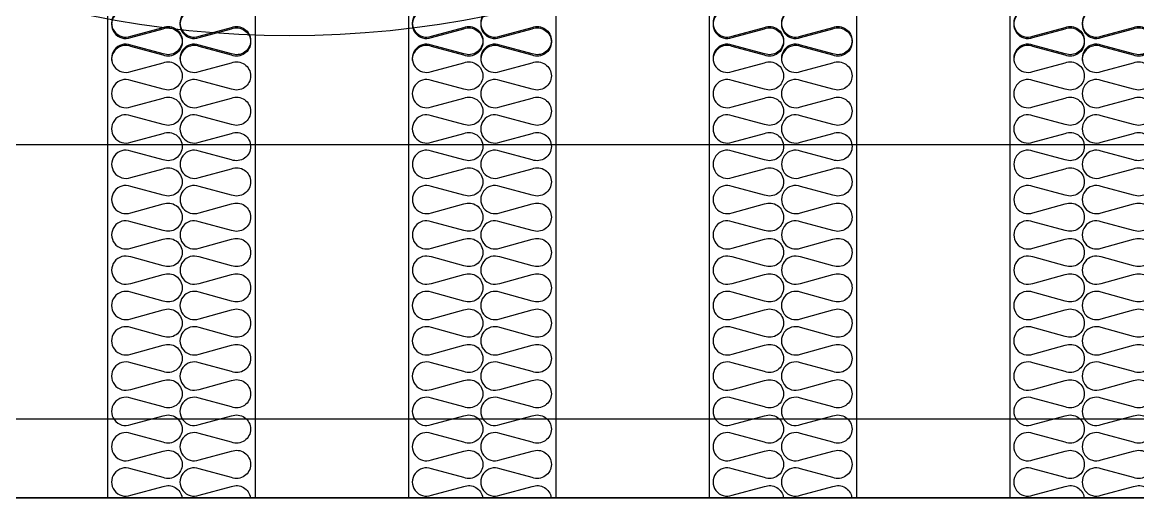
# Model space of a CAD drawing. Header units: millimetres. Extents: x 2773 to 32180, y 2797 to 23592.
# Drawn here: x 7315 to 8450, y 9522 to 10006 of the extents above; entities that cross this region are included whole.
import ezdxf

# ---------------------------------------------------------------- set-up
doc = ezdxf.new("R2010")
doc.units = ezdxf.units.MM
doc.linetypes.add('HIDDEN', pattern=[0.375, 0.25, -0.125])
for name, color, linetype in [('SMS', 220, 'Continuous'), ('냉각탑', 4, 'Continuous'), ('냉각탑_찬넬방진', 1, 'Continuous')]:
    doc.layers.add(name, color=color, linetype=linetype)

# ---------------------------------------------------------------- blocks, each defined once
blk = doc.blocks.new('A$C1FB73ED1')
blk.add_circle((1280, 1280), 1280)
blk = doc.blocks.new('3')
at = {"color": 7}
for p, q in [((7401.4, 12483), (7401.4, 9522.3)), ((7551.4, 12483), (7551.4, 9522.3)), ((7707.4, 12483), (7707.4, 9522.3)), ((7857.4, 12483), (7857.4, 9522.3)), ((8013.4, 12483), (8013.4, 9522.3)), ((8163.4, 12483), (8163.4, 9522.3)), ((8319.4, 12483), (8319.4, 9522.3)), ((9039.6, 9602.3), (6039.6, 9602.3)), ((6039.6, 9522.3), (8494.6, 9522.3))]:
    blk.add_line(p, q, dxfattribs=at)
for p, q in [((6230.8, 9881.4), (8889.3, 9881.4)), ((6039.6, 9522.3), (8494.6, 9522.3)), ((8889.3, 9522.3), (6190.5, 9522.3)), ((8889.3, 9522.3), (6230.8, 9522.3)), ((8157.4, 9522.3), (7315.5, 9522.3)), ((8889.3, 9522.3), (8159.3, 9522.3))]:
    blk.add_line(p, q)
at = {"ltscale": 500}
blk.add_lwpolyline([(6039.6, 12522.3), (9039.3, 12522.3), (9039.3, 9522.3), (6039.6, 9522.3)], close=True, dxfattribs=at)
at = {"layer": 'SMS', "color": 5}
for points in [[(7424.9, 10018.5, 1.449198), (7424.9, 9991.6), (7457.8, 10000.5, -0.524856), (7477.2, 9987.1, -0.524856), (7457.8, 9973.7), (7424.9, 9982.6, 1.449198), (7424.9, 9955.7), (7457.8, 9964.6, -0.524856), (7477.2, 9951.2, -0.524856), (7457.8, 9937.8), (7424.9, 9946.7, 1.449198), (7424.9, 9919.8), (7457.8, 9928.7, -0.524856), (7477.2, 9915.3, -0.524856), (7457.8, 9901.9), (7424.9, 9910.8, 1.449198), (7424.9, 9883.9), (7457.8, 9892.8, -0.524856), (7477.2, 9879.4, -0.524856), (7457.8, 9865.9), (7424.9, 9874.8, 1.449198), (7424.9, 9848), (7457.8, 9856.9, -0.524856), (7477.2, 9843.5, -0.524856), (7457.8, 9830), (7424.9, 9838.9, 1.449198), (7424.9, 9812.1), (7457.8, 9821, -0.524856), (7477.2, 9807.6, -0.524856), (7457.8, 9794.1), (7424.9, 9803, 1.449198), (7424.9, 9776.2), (7457.8, 9785.1, -0.524856), (7477.2, 9771.6, -0.524856), (7457.8, 9758.2), (7424.9, 9767.1, 1.449198), (7424.9, 9740.3), (7457.8, 9749.2, -0.524856), (7477.2, 9735.7, -0.524856), (7457.8, 9722.3), (7424.9, 9731.2, 1.449198), (7424.9, 9704.3), (7457.8, 9713.3, -0.524856), (7477.2, 9699.8, -0.524856), (7457.8, 9686.4), (7424.9, 9695.3, 1.449198), (7424.9, 9668.4), (7457.8, 9677.3, -0.524856), (7477.2, 9663.9, -0.524856), (7457.8, 9650.5), (7424.9, 9659.4, 1.449198), (7424.9, 9632.5), (7457.8, 9641.4, -0.524856), (7477.2, 9628, -0.524856), (7457.8, 9614.6), (7424.9, 9623.5, 1.449198), (7424.9, 9596.6), (7457.8, 9605.5, -0.524856), (7477.2, 9592.1, -0.524856), (7457.8, 9578.7), (7424.9, 9587.6, 1.449198), (7424.9, 9560.7), (7457.8, 9569.6, -0.524856), (7477.2, 9556.2, -0.524856), (7457.8, 9542.8), (7424.9, 9551.7, 1.449198), (7424.9, 9524.8), (7457.8, 9533.7, -0.479826), (7477.1, 9522.3, -0.479826)], [(7494.5, 10018.5, 1.449198), (7494.5, 9991.6), (7527.4, 10000.5, -0.524856), (7546.9, 9987.1, -0.524856), (7527.4, 9973.7), (7494.5, 9982.6, 1.449198), (7494.5, 9955.7), (7527.4, 9964.6, -0.524856), (7546.9, 9951.2, -0.524856), (7527.4, 9937.8), (7494.5, 9946.7, 1.449198), (7494.5, 9919.8), (7527.4, 9928.7, -0.524856), (7546.9, 9915.3, -0.524856), (7527.4, 9901.9), (7494.5, 9910.8, 1.449198), (7494.5, 9883.9), (7527.4, 9892.8, -0.524856), (7546.9, 9879.4, -0.524856), (7527.4, 9865.9), (7494.5, 9874.8, 1.449198), (7494.5, 9848), (7527.4, 9856.9, -0.524856), (7546.9, 9843.5, -0.524856), (7527.4, 9830), (7494.5, 9838.9, 1.449198), (7494.5, 9812.1), (7527.4, 9821, -0.524856), (7546.9, 9807.6, -0.524856), (7527.4, 9794.1), (7494.5, 9803, 1.449198), (7494.5, 9776.2), (7527.4, 9785.1, -0.524856), (7546.9, 9771.6, -0.524856), (7527.4, 9758.2), (7494.5, 9767.1, 1.449198), (7494.5, 9740.3), (7527.4, 9749.2, -0.524856), (7546.9, 9735.7, -0.524856), (7527.4, 9722.3), (7494.5, 9731.2, 1.449198), (7494.5, 9704.3), (7527.4, 9713.3, -0.524856), (7546.9, 9699.8, -0.524856), (7527.4, 9686.4), (7494.5, 9695.3, 1.449198), (7494.5, 9668.4), (7527.4, 9677.3, -0.524856), (7546.9, 9663.9, -0.524856), (7527.4, 9650.5), (7494.5, 9659.4, 1.449198), (7494.5, 9632.5), (7527.4, 9641.4, -0.524856), (7546.9, 9628, -0.524856), (7527.4, 9614.6), (7494.5, 9623.5, 1.449198), (7494.5, 9596.6), (7527.4, 9605.5, -0.524856), (7546.9, 9592.1, -0.524856), (7527.4, 9578.7), (7494.5, 9587.6, 1.449198), (7494.5, 9560.7), (7527.4, 9569.6, -0.524856), (7546.9, 9556.2, -0.524856), (7527.4, 9542.8), (7494.5, 9551.7, 1.449198), (7494.5, 9524.8), (7527.4, 9533.7, -0.479826), (7546.7, 9522.3, -0.479826)], [(7730.9, 10018.5, 1.449198), (7730.9, 9991.6), (7763.8, 10000.5, -0.524856), (7783.2, 9987.1, -0.524856), (7763.8, 9973.7), (7730.9, 9982.6, 1.449198), (7730.9, 9955.7), (7763.8, 9964.6, -0.524856), (7783.2, 9951.2, -0.524856), (7763.8, 9937.8), (7730.9, 9946.7, 1.449198), (7730.9, 9919.8), (7763.8, 9928.7, -0.524856), (7783.2, 9915.3, -0.524856), (7763.8, 9901.9), (7730.9, 9910.8, 1.449198), (7730.9, 9883.9), (7763.8, 9892.8, -0.524856), (7783.2, 9879.4, -0.524856), (7763.8, 9865.9), (7730.9, 9874.8, 1.449198), (7730.9, 9848), (7763.8, 9856.9, -0.524856), (7783.2, 9843.5, -0.524856), (7763.8, 9830), (7730.9, 9838.9, 1.449198), (7730.9, 9812.1), (7763.8, 9821, -0.524856), (7783.2, 9807.6, -0.524856), (7763.8, 9794.1), (7730.9, 9803, 1.449198), (7730.9, 9776.2), (7763.8, 9785.1, -0.524856), (7783.2, 9771.6, -0.524856), (7763.8, 9758.2), (7730.9, 9767.1, 1.449198), (7730.9, 9740.3), (7763.8, 9749.2, -0.524856), (7783.2, 9735.7, -0.524856), (7763.8, 9722.3), (7730.9, 9731.2, 1.449198), (7730.9, 9704.3), (7763.8, 9713.3, -0.524856), (7783.2, 9699.8, -0.524856), (7763.8, 9686.4), (7730.9, 9695.3, 1.449198), (7730.9, 9668.4), (7763.8, 9677.3, -0.524856), (7783.2, 9663.9, -0.524856), (7763.8, 9650.5), (7730.9, 9659.4, 1.449198), (7730.9, 9632.5), (7763.8, 9641.4, -0.524856), (7783.2, 9628, -0.524856), (7763.8, 9614.6), (7730.9, 9623.5, 1.449198), (7730.9, 9596.6), (7763.8, 9605.5, -0.524856), (7783.2, 9592.1, -0.524856), (7763.8, 9578.7), (7730.9, 9587.6, 1.449198), (7730.9, 9560.7), (7763.8, 9569.6, -0.524856), (7783.2, 9556.2, -0.524856), (7763.8, 9542.8), (7730.9, 9551.7, 1.449198), (7730.9, 9524.8), (7763.8, 9533.7, -0.479826), (7783.1, 9522.3, -0.479826)], [(7800.5, 10018.5, 1.449198), (7800.5, 9991.6), (7833.4, 10000.5, -0.524856), (7852.9, 9987.1, -0.524856), (7833.4, 9973.7), (7800.5, 9982.6, 1.449198), (7800.5, 9955.7), (7833.4, 9964.6, -0.524856), (7852.9, 9951.2, -0.524856), (7833.4, 9937.8), (7800.5, 9946.7, 1.449198), (7800.5, 9919.8), (7833.4, 9928.7, -0.524856), (7852.9, 9915.3, -0.524856), (7833.4, 9901.9), (7800.5, 9910.8, 1.449198), (7800.5, 9883.9), (7833.4, 9892.8, -0.524856), (7852.9, 9879.4, -0.524856), (7833.4, 9865.9), (7800.5, 9874.8, 1.449198), (7800.5, 9848), (7833.4, 9856.9, -0.524856), (7852.9, 9843.5, -0.524856), (7833.4, 9830), (7800.5, 9838.9, 1.449198), (7800.5, 9812.1), (7833.4, 9821, -0.524856), (7852.9, 9807.6, -0.524856), (7833.4, 9794.1), (7800.5, 9803, 1.449198), (7800.5, 9776.2), (7833.4, 9785.1, -0.524856), (7852.9, 9771.6, -0.524856), (7833.4, 9758.2), (7800.5, 9767.1, 1.449198), (7800.5, 9740.3), (7833.4, 9749.2, -0.524856), (7852.9, 9735.7, -0.524856), (7833.4, 9722.3), (7800.5, 9731.2, 1.449198), (7800.5, 9704.3), (7833.4, 9713.3, -0.524856), (7852.9, 9699.8, -0.524856), (7833.4, 9686.4), (7800.5, 9695.3, 1.449198), (7800.5, 9668.4), (7833.4, 9677.3, -0.524856), (7852.9, 9663.9, -0.524856), (7833.4, 9650.5), (7800.5, 9659.4, 1.449198), (7800.5, 9632.5), (7833.4, 9641.4, -0.524856), (7852.9, 9628, -0.524856), (7833.4, 9614.6), (7800.5, 9623.5, 1.449198), (7800.5, 9596.6), (7833.4, 9605.5, -0.524856), (7852.9, 9592.1, -0.524856), (7833.4, 9578.7), (7800.5, 9587.6, 1.449198), (7800.5, 9560.7), (7833.4, 9569.6, -0.524856), (7852.9, 9556.2, -0.524856), (7833.4, 9542.8), (7800.5, 9551.7, 1.449198), (7800.5, 9524.8), (7833.4, 9533.7, -0.479826), (7852.7, 9522.3, -0.479826)], [(8036.9, 10018.5, 1.449198), (8036.9, 9991.6), (8069.8, 10000.5, -0.524856), (8089.2, 9987.1, -0.524856), (8069.8, 9973.7), (8036.9, 9982.6, 1.449198), (8036.9, 9955.7), (8069.8, 9964.6, -0.524856), (8089.2, 9951.2, -0.524856), (8069.8, 9937.8), (8036.9, 9946.7, 1.449198), (8036.9, 9919.8), (8069.8, 9928.7, -0.524856), (8089.2, 9915.3, -0.524856), (8069.8, 9901.9), (8036.9, 9910.8, 1.449198), (8036.9, 9883.9), (8069.8, 9892.8, -0.524856), (8089.2, 9879.4, -0.524856), (8069.8, 9865.9), (8036.9, 9874.8, 1.449198), (8036.9, 9848), (8069.8, 9856.9, -0.524856), (8089.2, 9843.5, -0.524856), (8069.8, 9830), (8036.9, 9838.9, 1.449198), (8036.9, 9812.1), (8069.8, 9821, -0.524856), (8089.2, 9807.6, -0.524856), (8069.8, 9794.1), (8036.9, 9803, 1.449198), (8036.9, 9776.2), (8069.8, 9785.1, -0.524856), (8089.2, 9771.6, -0.524856), (8069.8, 9758.2), (8036.9, 9767.1, 1.449198), (8036.9, 9740.3), (8069.8, 9749.2, -0.524856), (8089.2, 9735.7, -0.524856), (8069.8, 9722.3), (8036.9, 9731.2, 1.449198), (8036.9, 9704.3), (8069.8, 9713.3, -0.524856), (8089.2, 9699.8, -0.524856), (8069.8, 9686.4), (8036.9, 9695.3, 1.449198), (8036.9, 9668.4), (8069.8, 9677.3, -0.524856), (8089.2, 9663.9, -0.524856), (8069.8, 9650.5), (8036.9, 9659.4, 1.449198), (8036.9, 9632.5), (8069.8, 9641.4, -0.524856), (8089.2, 9628, -0.524856), (8069.8, 9614.6), (8036.9, 9623.5, 1.449198), (8036.9, 9596.6), (8069.8, 9605.5, -0.524856), (8089.2, 9592.1, -0.524856), (8069.8, 9578.7), (8036.9, 9587.6, 1.449198), (8036.9, 9560.7), (8069.8, 9569.6, -0.524856), (8089.2, 9556.2, -0.524856), (8069.8, 9542.8), (8036.9, 9551.7, 1.449198), (8036.9, 9524.8), (8069.8, 9533.7, -0.479826), (8089.1, 9522.3, -0.479826)], [(8106.5, 10018.5, 1.449198), (8106.5, 9991.6), (8139.4, 10000.5, -0.524856), (8158.9, 9987.1, -0.524856), (8139.4, 9973.7), (8106.5, 9982.6, 1.449198), (8106.5, 9955.7), (8139.4, 9964.6, -0.524856), (8158.9, 9951.2, -0.524856), (8139.4, 9937.8), (8106.5, 9946.7, 1.449198), (8106.5, 9919.8), (8139.4, 9928.7, -0.524856), (8158.9, 9915.3, -0.524856), (8139.4, 9901.9), (8106.5, 9910.8, 1.449198), (8106.5, 9883.9), (8139.4, 9892.8, -0.524856), (8158.9, 9879.4, -0.524856), (8139.4, 9865.9), (8106.5, 9874.8, 1.449198), (8106.5, 9848), (8139.4, 9856.9, -0.524856), (8158.9, 9843.5, -0.524856), (8139.4, 9830), (8106.5, 9838.9, 1.449198), (8106.5, 9812.1), (8139.4, 9821, -0.524856), (8158.9, 9807.6, -0.524856), (8139.4, 9794.1), (8106.5, 9803, 1.449198), (8106.5, 9776.2), (8139.4, 9785.1, -0.524856), (8158.9, 9771.6, -0.524856), (8139.4, 9758.2), (8106.5, 9767.1, 1.449198), (8106.5, 9740.3), (8139.4, 9749.2, -0.524856), (8158.9, 9735.7, -0.524856), (8139.4, 9722.3), (8106.5, 9731.2, 1.449198), (8106.5, 9704.3), (8139.4, 9713.3, -0.524856), (8158.9, 9699.8, -0.524856), (8139.4, 9686.4), (8106.5, 9695.3, 1.449198), (8106.5, 9668.4), (8139.4, 9677.3, -0.524856), (8158.9, 9663.9, -0.524856), (8139.4, 9650.5), (8106.5, 9659.4, 1.449198), (8106.5, 9632.5), (8139.4, 9641.4, -0.524856), (8158.9, 9628, -0.524856), (8139.4, 9614.6), (8106.5, 9623.5, 1.449198), (8106.5, 9596.6), (8139.4, 9605.5, -0.524856), (8158.9, 9592.1, -0.524856), (8139.4, 9578.7), (8106.5, 9587.6, 1.449198), (8106.5, 9560.7), (8139.4, 9569.6, -0.524856), (8158.9, 9556.2, -0.524856), (8139.4, 9542.8), (8106.5, 9551.7, 1.449198), (8106.5, 9524.8), (8139.4, 9533.7, -0.479826), (8158.7, 9522.3, -0.479826)], [(8342.9, 10018.5, 1.449198), (8342.9, 9991.6), (8375.8, 10000.5, -0.524856), (8395.2, 9987.1, -0.524856), (8375.8, 9973.7), (8342.9, 9982.6, 1.449198), (8342.9, 9955.7), (8375.8, 9964.6, -0.524856), (8395.2, 9951.2, -0.524856), (8375.8, 9937.8), (8342.9, 9946.7, 1.449198), (8342.9, 9919.8), (8375.8, 9928.7, -0.524856), (8395.2, 9915.3, -0.524856), (8375.8, 9901.9), (8342.9, 9910.8, 1.449198), (8342.9, 9883.9), (8375.8, 9892.8, -0.524856), (8395.2, 9879.4, -0.524856), (8375.8, 9865.9), (8342.9, 9874.8, 1.449198), (8342.9, 9848), (8375.8, 9856.9, -0.524856), (8395.2, 9843.5, -0.524856), (8375.8, 9830), (8342.9, 9838.9, 1.449198), (8342.9, 9812.1), (8375.8, 9821, -0.524856), (8395.2, 9807.6, -0.524856), (8375.8, 9794.1), (8342.9, 9803, 1.449198), (8342.9, 9776.2), (8375.8, 9785.1, -0.524856), (8395.2, 9771.6, -0.524856), (8375.8, 9758.2), (8342.9, 9767.1, 1.449198), (8342.9, 9740.3), (8375.8, 9749.2, -0.524856), (8395.2, 9735.7, -0.524856), (8375.8, 9722.3), (8342.9, 9731.2, 1.449198), (8342.9, 9704.3), (8375.8, 9713.3, -0.524856), (8395.2, 9699.8, -0.524856), (8375.8, 9686.4), (8342.9, 9695.3, 1.449198), (8342.9, 9668.4), (8375.8, 9677.3, -0.524856), (8395.2, 9663.9, -0.524856), (8375.8, 9650.5), (8342.9, 9659.4, 1.449198), (8342.9, 9632.5), (8375.8, 9641.4, -0.524856), (8395.2, 9628, -0.524856), (8375.8, 9614.6), (8342.9, 9623.5, 1.449198), (8342.9, 9596.6), (8375.8, 9605.5, -0.524856), (8395.2, 9592.1, -0.524856), (8375.8, 9578.7), (8342.9, 9587.6, 1.449198), (8342.9, 9560.7), (8375.8, 9569.6, -0.524856), (8395.2, 9556.2, -0.524856), (8375.8, 9542.8), (8342.9, 9551.7, 1.449198), (8342.9, 9524.8), (8375.8, 9533.7, -0.479826), (8395.1, 9522.3, -0.479826)], [(8412.5, 10018.5, 1.449198), (8412.5, 9991.6), (8445.4, 10000.5, -0.524856), (8464.9, 9987.1, -0.524856), (8445.4, 9973.7), (8412.5, 9982.6, 1.449198), (8412.5, 9955.7), (8445.4, 9964.6, -0.524856), (8464.9, 9951.2, -0.524856), (8445.4, 9937.8), (8412.5, 9946.7, 1.449198), (8412.5, 9919.8), (8445.4, 9928.7, -0.524856), (8464.9, 9915.3, -0.524856), (8445.4, 9901.9), (8412.5, 9910.8, 1.449198), (8412.5, 9883.9), (8445.4, 9892.8, -0.524856), (8464.9, 9879.4, -0.524856), (8445.4, 9865.9), (8412.5, 9874.8, 1.449198), (8412.5, 9848), (8445.4, 9856.9, -0.524856), (8464.9, 9843.5, -0.524856), (8445.4, 9830), (8412.5, 9838.9, 1.449198), (8412.5, 9812.1), (8445.4, 9821, -0.524856), (8464.9, 9807.6, -0.524856), (8445.4, 9794.1), (8412.5, 9803, 1.449198), (8412.5, 9776.2), (8445.4, 9785.1, -0.524856), (8464.9, 9771.6, -0.524856), (8445.4, 9758.2), (8412.5, 9767.1, 1.449198), (8412.5, 9740.3), (8445.4, 9749.2, -0.524856), (8464.9, 9735.7, -0.524856), (8445.4, 9722.3), (8412.5, 9731.2, 1.449198), (8412.5, 9704.3), (8445.4, 9713.3, -0.524856), (8464.9, 9699.8, -0.524856), (8445.4, 9686.4), (8412.5, 9695.3, 1.449198), (8412.5, 9668.4), (8445.4, 9677.3, -0.524856), (8464.9, 9663.9, -0.524856), (8445.4, 9650.5), (8412.5, 9659.4, 1.449198), (8412.5, 9632.5), (8445.4, 9641.4, -0.524856), (8464.9, 9628, -0.524856), (8445.4, 9614.6), (8412.5, 9623.5, 1.449198), (8412.5, 9596.6), (8445.4, 9605.5, -0.524856), (8464.9, 9592.1, -0.524856), (8445.4, 9578.7), (8412.5, 9587.6, 1.449198), (8412.5, 9560.7), (8445.4, 9569.6, -0.524856), (8464.9, 9556.2, -0.524856), (8445.4, 9542.8), (8412.5, 9551.7, 1.449198), (8412.5, 9524.8), (8445.4, 9533.7, -0.479826), (8464.7, 9522.3, -0.479826)], [(7424.9, 10017.1, 1.449198), (7424.9, 9990.2), (7457.8, 9999.2, -0.524856), (7477.2, 9985.7, -0.524856), (7457.8, 9972.3), (7424.9, 9981.2, 0.54148), (7405.4, 9967, 0.54148)], [(7494.5, 10017.1, 1.449198), (7494.5, 9990.2), (7527.4, 9999.2, -0.524856), (7546.9, 9985.7, -0.524856), (7527.4, 9972.3), (7494.5, 9981.2, 0.54148), (7475.1, 9967, 0.54148)], [(7730.9, 10017.1, 1.449198), (7730.9, 9990.2), (7763.8, 9999.2, -0.524856), (7783.2, 9985.7, -0.524856), (7763.8, 9972.3), (7730.9, 9981.2, 0.54148), (7711.4, 9967, 0.54148)], [(7800.5, 10017.1, 1.449198), (7800.5, 9990.2), (7833.4, 9999.2, -0.524856), (7852.9, 9985.7, -0.524856), (7833.4, 9972.3), (7800.5, 9981.2, 0.54148), (7781.1, 9967, 0.54148)], [(8036.9, 10017.1, 1.449198), (8036.9, 9990.2), (8069.8, 9999.2, -0.524856), (8089.2, 9985.7, -0.524856), (8069.8, 9972.3), (8036.9, 9981.2, 0.54148), (8017.4, 9967, 0.54148)], [(8106.5, 10017.1, 1.449198), (8106.5, 9990.2), (8139.4, 9999.2, -0.524856), (8158.9, 9985.7, -0.524856), (8139.4, 9972.3), (8106.5, 9981.2, 0.54148), (8087.1, 9967, 0.54148)], [(8342.9, 10017.1, 1.449198), (8342.9, 9990.2), (8375.8, 9999.2, -0.524856), (8395.2, 9985.7, -0.524856), (8375.8, 9972.3), (8342.9, 9981.2, 0.54148), (8323.4, 9967, 0.54148)], [(8412.5, 10017.1, 1.449198), (8412.5, 9990.2), (8445.4, 9999.2, -0.524856), (8464.9, 9985.7, -0.524856), (8445.4, 9972.3), (8412.5, 9981.2, 0.54148), (8393.1, 9967, 0.54148)]]:
    blk.add_lwpolyline(points, format="xyb", dxfattribs=at)
at = {"layer": '냉각탑', "ltscale": 30}
blk.add_line((6190.5, 9522.3), (8889.3, 9522.3), dxfattribs=at)
at = {"layer": '냉각탑', "color": 6, "linetype": 'HIDDEN'}
for p, q in [((8045.9, 9522.3), (7427, 9522.3)), ((8022.1, 9522.3), (7450.8, 9522.3))]:
    blk.add_line(p, q, dxfattribs=at)
at = {"layer": '냉각탑_찬넬방진', "ltscale": 30}
blk.add_line((6190.5, 9522.3), (8702.1, 9522.3), dxfattribs=at)
blk.add_line((6190.5, 9522.3), (8702.1, 9522.3), dxfattribs=at)
at = {"layer": '냉각탑', "xscale": 0.7829768747821867, "yscale": 0.7829768747821867, "zscale": 0.7829768747821867}
blk.add_blockref('A$C1FB73ED1', (6584.3, 9992), dxfattribs=at)

msp = doc.modelspace()

# ---------------------------------------------------------------- block references
msp.add_blockref('3', (0, 0))

doc.saveas('drawing.dxf')
